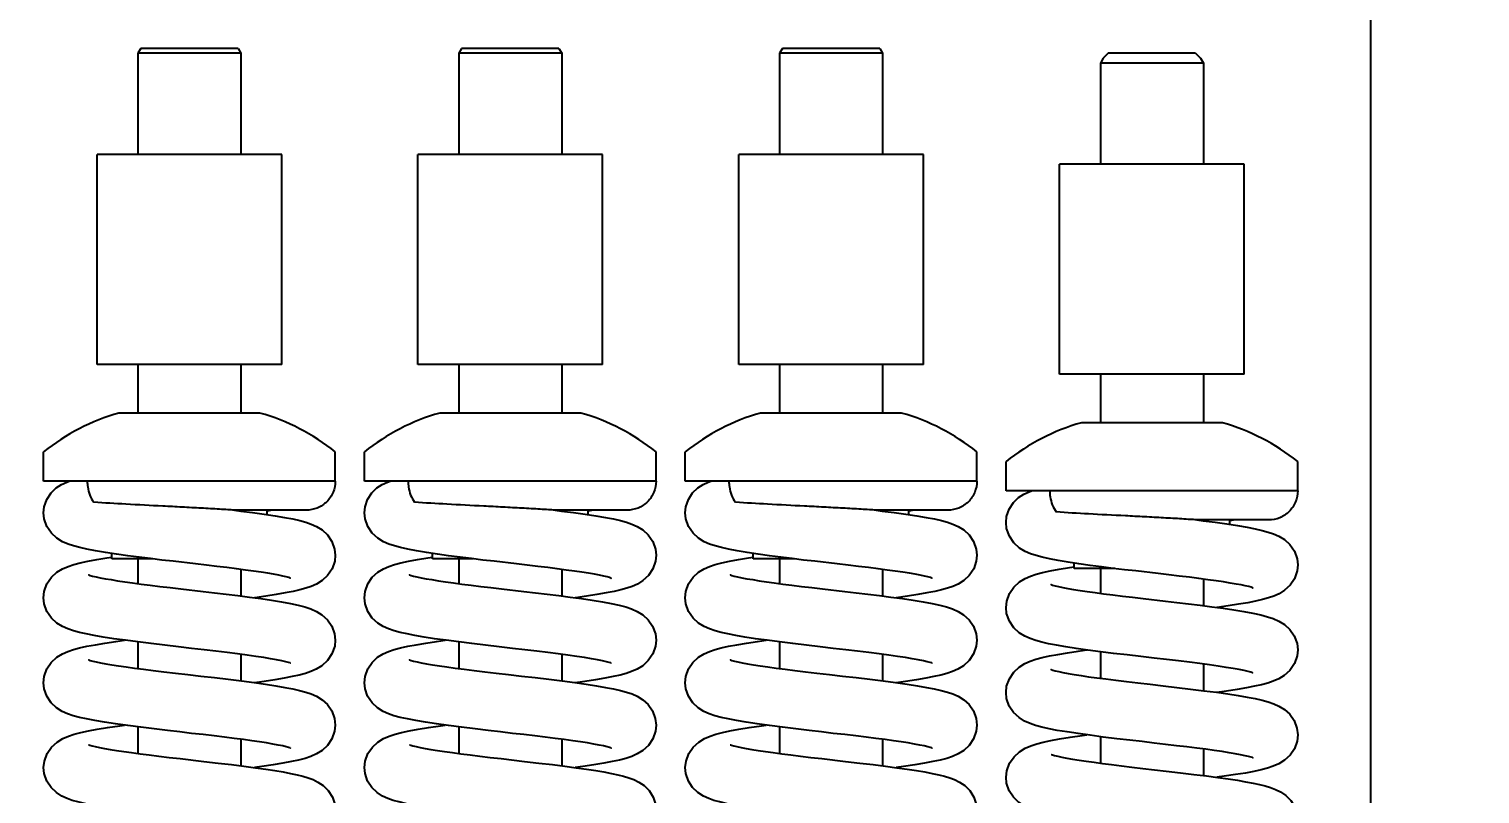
# Model space of a CAD drawing. Header units: millimetres. Extents: x 3615 to 23385, y 1892 to 17185.
# Drawn here: x 15172 to 15321.2, y 14848.6 to 14927.3 of the extents above; entities that cross this region are included whole.
import ezdxf

# ---------------------------------------------------------------- set-up
doc = ezdxf.new("R2010")
doc.units = ezdxf.units.MM
doc.header["$MEASUREMENT"] = 0
doc.layers.add('CONT_35', color=2, linetype='Continuous')
doc.layers.add('DIM_35', color=7, linetype='Continuous')
doc.styles.add('ARIAL-N', font='ARIALN.TTF')
doc.dimstyles.new('KONE_30', dxfattribs={"dimscale": 30, "dimtxt": 3.5, "dimasz": 2.5, "dimexe": 1, "dimexo": 1, "dimgap": 1.5, "dimtad": 1, "dimdec": 0, "dimzin": 0, "dimdsep": 46, "dimtxsty": 'ARIAL-N', "dimcen": 0, "dimclrd": 256, "dimclre": 256, "dimclrt": 256, "dimadec": 1, "dimazin": 3, "dimtfac": 1, "dimtdec": 0, "dimtmove": 0, "dimatfit": 0, "dimfxl": 1, "dimtfill": 1, "dimtolj": 1, "dimtzin": 0, "dimarcsym": 0})

# ---------------------------------------------------------------- blocks, each defined once
blk = doc.blocks.new('M004650412_PL1_Shaft_OSGPositionSectionView')
at = {"layer": 'CONT_35'}
for p, q in [((361, 5602), (361, 5409)), ((234.5, 5551), (234.2, 5550.5)), ((244.5, 5551), (234.5, 5551)), ((244.5, 5551), (244.8, 5550.5)), ((267.5, 5551), (267.2, 5550.5)), ((277.5, 5551), (267.5, 5551)), ((277.5, 5551), (277.8, 5550.5)), ((300.5, 5551), (300.2, 5550.5)), ((310.5, 5551), (300.5, 5551)), ((310.5, 5551), (310.8, 5550.5)), ((234.2, 5550.5), (234.2, 5540.1)), ((244.8, 5550.5), (234.2, 5550.5)), ((244.8, 5550.5), (244.8, 5540.1)), ((267.2, 5550.5), (267.2, 5540.1)), ((277.8, 5550.5), (267.2, 5550.5)), ((277.8, 5550.5), (277.8, 5540.1)), ((300.2, 5550.5), (300.2, 5540.1)), ((310.8, 5550.5), (300.2, 5550.5)), ((310.8, 5550.5), (310.8, 5540.1)), ((333.5, 5550), (333.2, 5549.5)), ((333.2, 5549.5), (333.2, 5539.1)), ((343.8, 5549.5), (333.2, 5549.5)), ((334, 5550.5), (333.5, 5550)), ((343, 5550.5), (334, 5550.5)), ((343, 5550.5), (343.5, 5550)), ((343.5, 5550), (343.8, 5549.5)), ((343.8, 5549.5), (343.8, 5539.1)), ((230, 5518.5), (230, 5540.1)), ((249, 5540.1), (230, 5540.1)), ((249, 5518.5), (249, 5540.1)), ((263, 5518.5), (263, 5540.1)), ((282, 5540.1), (263, 5540.1)), ((282, 5518.5), (282, 5540.1)), ((296, 5518.5), (296, 5540.1)), ((315, 5540.1), (296, 5540.1)), ((315, 5518.5), (315, 5540.1)), ((329, 5517.5), (329, 5539.1)), ((348, 5539.1), (329, 5539.1)), ((348, 5517.5), (348, 5539.1)), ((249, 5518.5), (230, 5518.5)), ((234.2, 5518.5), (234.2, 5513.5)), ((244.8, 5518.5), (244.8, 5513.5)), ((282, 5518.5), (263, 5518.5)), ((267.2, 5518.5), (267.2, 5513.5)), ((277.8, 5518.5), (277.8, 5513.5)), ((315, 5518.5), (296, 5518.5)), ((300.2, 5518.5), (300.2, 5513.5)), ((310.8, 5518.5), (310.8, 5513.5)), ((348, 5517.5), (329, 5517.5)), ((333.2, 5517.5), (333.2, 5512.5)), ((343.8, 5517.5), (343.8, 5512.5)), ((246.75, 5513.5), (232.25, 5513.5)), ((279.75, 5513.5), (265.25, 5513.5)), ((312.75, 5513.5), (298.25, 5513.5)), ((345.75, 5512.5), (331.25, 5512.5)), ((224.5, 5506.5), (224.5, 5509.5)), ((254.5, 5506.5), (254.5, 5509.5)), ((257.5, 5506.5), (257.5, 5509.5)), ((287.5, 5506.5), (287.5, 5509.5)), ((290.5, 5506.5), (290.5, 5509.5)), ((320.5, 5506.5), (320.5, 5509.5)), ((323.5, 5505.5), (323.5, 5508.5)), ((353.5, 5505.5), (353.5, 5508.5)), ((254.5, 5506.5), (224.5, 5506.5)), ((287.5, 5506.5), (257.5, 5506.5)), ((320.5, 5506.5), (290.5, 5506.5)), ((353.5, 5505.5), (323.5, 5505.5)), ((251.47, 5503.5), (244.15, 5503.5)), ((247.5, 5503.05), (247.5, 5503.5)), ((248.02, 5503.5), (247.5, 5503.42)), ((284.47, 5503.5), (277.15, 5503.5)), ((280.5, 5503.05), (280.5, 5503.5)), ((281.02, 5503.5), (280.5, 5503.42)), ((317.47, 5503.5), (310.15, 5503.5)), ((313.5, 5503.05), (313.5, 5503.5)), ((314.02, 5503.5), (313.5, 5503.42)), ((350.47, 5502.5), (343.15, 5502.5)), ((346.5, 5502.05), (346.5, 5502.5)), ((347.02, 5502.5), (346.5, 5502.42)), ((231.01, 5498.61), (231.5, 5498.68)), ((231.5, 5498.5), (231.5, 5499.06)), ((235.7, 5498.5), (231.5, 5498.5)), ((234.2, 5498.5), (234.2, 5495.96)), ((264.01, 5498.61), (264.5, 5498.68)), ((264.5, 5498.5), (264.5, 5499.06)), ((268.7, 5498.5), (264.5, 5498.5)), ((267.2, 5498.5), (267.2, 5495.96)), ((297.01, 5498.61), (297.5, 5498.68)), ((297.5, 5498.5), (297.5, 5499.06)), ((301.7, 5498.5), (297.5, 5498.5)), ((300.2, 5498.5), (300.2, 5495.96)), ((244.8, 5497.41), (244.8, 5494.68)), ((277.8, 5497.41), (277.8, 5494.68)), ((310.8, 5497.41), (310.8, 5494.68)), ((330.01, 5497.61), (330.5, 5497.68)), ((330.5, 5497.5), (330.5, 5498.06)), ((334.7, 5497.5), (330.5, 5497.5)), ((333.2, 5497.5), (333.2, 5494.96)), ((343.8, 5496.41), (343.8, 5493.68)), ((234.2, 5489.95), (234.2, 5487.22)), ((267.2, 5489.95), (267.2, 5487.22)), ((300.2, 5489.95), (300.2, 5487.22)), ((244.8, 5488.68), (244.8, 5485.95)), ((277.8, 5488.68), (277.8, 5485.95)), ((310.8, 5488.68), (310.8, 5485.95)), ((333.2, 5488.95), (333.2, 5486.22)), ((343.8, 5487.68), (343.8, 5484.95)), ((234.2, 5481.21), (234.2, 5478.48)), ((267.2, 5481.21), (267.2, 5478.48)), ((300.2, 5481.21), (300.2, 5478.48)), ((244.8, 5479.94), (244.8, 5477.21)), ((277.8, 5479.94), (277.8, 5477.21)), ((310.8, 5479.94), (310.8, 5477.21)), ((333.2, 5480.21), (333.2, 5477.48)), ((343.8, 5478.94), (343.8, 5476.21))]:
    blk.add_line(p, q, dxfattribs=at)
for points in [[(224.5, 5503.24), (224.56, 5503.85), (224.82, 5504.62), (225.26, 5505.29), (225.79, 5505.8), (226.34, 5506.15), (226.87, 5506.4), (227.13, 5506.5)], [(257.5, 5503.24), (257.56, 5503.85), (257.82, 5504.62), (258.26, 5505.29), (258.79, 5505.8), (259.34, 5506.15), (259.87, 5506.4), (260.13, 5506.5)], [(290.5, 5503.24), (290.56, 5503.85), (290.82, 5504.62), (291.26, 5505.29), (291.79, 5505.8), (292.34, 5506.15), (292.87, 5506.4), (293.13, 5506.5)], [(323.5, 5502.24), (323.56, 5502.85), (323.82, 5503.62), (324.26, 5504.29), (324.79, 5504.8), (325.34, 5505.15), (325.87, 5505.4), (326.13, 5505.5)], [(237.83, 5498.25), (236.67, 5498.38), (235.5, 5498.52), (234.33, 5498.67), (233.16, 5498.82), (232, 5498.98), (230.88, 5499.15), (229.85, 5499.32), (228.96, 5499.49), (228.22, 5499.66), (227.58, 5499.83), (227.01, 5500.02), (226.45, 5500.26), (225.87, 5500.61), (225.3, 5501.13), (224.84, 5501.82), (224.56, 5502.61), (224.5, 5503.24)], [(244.12, 5503.5), (244.77, 5503.42), (246, 5503.26), (247.2, 5503.1), (248.31, 5502.93), (249.29, 5502.76), (250.13, 5502.6), (250.85, 5502.43), (251.46, 5502.26), (252.02, 5502.07), (252.57, 5501.83), (253.14, 5501.48), (253.7, 5500.96), (254.16, 5500.29), (254.43, 5499.5), (254.5, 5498.87)], [(270.83, 5498.25), (269.67, 5498.38), (268.5, 5498.52), (267.33, 5498.67), (266.16, 5498.82), (265, 5498.98), (263.88, 5499.15), (262.85, 5499.32), (261.96, 5499.49), (261.22, 5499.66), (260.58, 5499.83), (260.01, 5500.02), (259.45, 5500.26), (258.87, 5500.61), (258.3, 5501.13), (257.84, 5501.82), (257.56, 5502.61), (257.5, 5503.24)], [(277.12, 5503.5), (277.77, 5503.42), (279, 5503.26), (280.2, 5503.1), (281.31, 5502.93), (282.29, 5502.76), (283.13, 5502.6), (283.85, 5502.43), (284.46, 5502.26), (285.02, 5502.07), (285.57, 5501.83), (286.14, 5501.48), (286.7, 5500.96), (287.16, 5500.29), (287.43, 5499.5), (287.5, 5498.87)], [(303.83, 5498.25), (302.67, 5498.38), (301.5, 5498.52), (300.33, 5498.67), (299.16, 5498.82), (298, 5498.98), (296.88, 5499.15), (295.85, 5499.32), (294.96, 5499.49), (294.22, 5499.66), (293.58, 5499.83), (293.01, 5500.02), (292.45, 5500.26), (291.87, 5500.61), (291.3, 5501.13), (290.84, 5501.82), (290.56, 5502.61), (290.5, 5503.24)], [(310.12, 5503.5), (310.77, 5503.42), (312, 5503.26), (313.2, 5503.1), (314.31, 5502.93), (315.29, 5502.76), (316.13, 5502.6), (316.85, 5502.43), (317.46, 5502.26), (318.02, 5502.07), (318.57, 5501.83), (319.14, 5501.48), (319.7, 5500.96), (320.16, 5500.29), (320.43, 5499.5), (320.5, 5498.87)], [(336.83, 5497.25), (335.67, 5497.38), (334.5, 5497.52), (333.33, 5497.67), (332.16, 5497.82), (331, 5497.98), (329.88, 5498.15), (328.85, 5498.32), (327.96, 5498.49), (327.22, 5498.66), (326.58, 5498.83), (326.01, 5499.02), (325.45, 5499.26), (324.87, 5499.61), (324.3, 5500.13), (323.84, 5500.82), (323.56, 5501.61), (323.5, 5502.24)], [(343.12, 5502.5), (343.77, 5502.42), (345, 5502.26), (346.2, 5502.1), (347.31, 5501.93), (348.29, 5501.76), (349.13, 5501.6), (349.85, 5501.43), (350.46, 5501.26), (351.02, 5501.07), (351.57, 5500.83), (352.14, 5500.48), (352.7, 5499.96), (353.16, 5499.29), (353.43, 5498.5), (353.5, 5497.87)], [(224.5, 5494.5), (224.57, 5495.13), (224.84, 5495.92), (225.3, 5496.6), (225.87, 5497.12), (226.45, 5497.47), (227.01, 5497.72), (227.59, 5497.91), (228.26, 5498.09), (229.04, 5498.26), (229.97, 5498.44), (231.01, 5498.61)], [(254.5, 5498.87), (254.44, 5498.25), (254.17, 5497.46), (253.71, 5496.78), (253.15, 5496.27), (252.58, 5495.91), (252.03, 5495.67), (251.48, 5495.48), (250.87, 5495.31), (250.17, 5495.15), (249.36, 5494.99), (248.42, 5494.83), (247.35, 5494.66), (246.21, 5494.5), (246.19, 5494.5)], [(257.5, 5494.5), (257.57, 5495.13), (257.84, 5495.92), (258.3, 5496.6), (258.87, 5497.12), (259.45, 5497.47), (260.01, 5497.72), (260.59, 5497.91), (261.26, 5498.09), (262.04, 5498.26), (262.97, 5498.44), (264.01, 5498.61)], [(287.5, 5498.87), (287.44, 5498.25), (287.17, 5497.46), (286.71, 5496.78), (286.15, 5496.27), (285.58, 5495.91), (285.03, 5495.67), (284.48, 5495.48), (283.87, 5495.31), (283.17, 5495.15), (282.36, 5494.99), (281.42, 5494.83), (280.35, 5494.66), (279.21, 5494.5), (279.19, 5494.5)], [(290.5, 5494.5), (290.57, 5495.13), (290.84, 5495.92), (291.3, 5496.6), (291.87, 5497.12), (292.45, 5497.47), (293.01, 5497.72), (293.59, 5497.91), (294.26, 5498.09), (295.04, 5498.26), (295.97, 5498.44), (297.01, 5498.61)], [(320.5, 5498.87), (320.44, 5498.25), (320.17, 5497.46), (319.71, 5496.78), (319.15, 5496.27), (318.58, 5495.91), (318.03, 5495.67), (317.48, 5495.48), (316.87, 5495.31), (316.17, 5495.15), (315.36, 5494.99), (314.42, 5494.83), (313.35, 5494.66), (312.21, 5494.5), (312.19, 5494.5)], [(249.86, 5496.52), (249.87, 5496.51), (249.85, 5496.52), (249.71, 5496.57), (249.46, 5496.64), (249.11, 5496.72), (248.68, 5496.81), (248.16, 5496.91), (247.55, 5497.01), (246.87, 5497.12), (246.1, 5497.23), (245.26, 5497.35), (244.34, 5497.47), (243.36, 5497.6), (242.32, 5497.72), (241.24, 5497.85), (240.13, 5497.98), (237.83, 5498.25)], [(282.86, 5496.52), (282.87, 5496.51), (282.85, 5496.52), (282.71, 5496.57), (282.46, 5496.64), (282.11, 5496.72), (281.68, 5496.81), (281.16, 5496.91), (280.55, 5497.01), (279.87, 5497.12), (279.1, 5497.23), (278.26, 5497.35), (277.34, 5497.47), (276.36, 5497.6), (275.32, 5497.72), (274.24, 5497.85), (273.13, 5497.98), (270.83, 5498.25)], [(315.86, 5496.52), (315.87, 5496.51), (315.85, 5496.52), (315.71, 5496.57), (315.46, 5496.64), (315.11, 5496.72), (314.68, 5496.81), (314.16, 5496.91), (313.55, 5497.01), (312.87, 5497.12), (312.1, 5497.23), (311.26, 5497.35), (310.34, 5497.47), (309.36, 5497.6), (308.32, 5497.72), (307.24, 5497.85), (306.13, 5497.98), (303.83, 5498.25)], [(323.5, 5493.5), (323.57, 5494.13), (323.84, 5494.92), (324.3, 5495.6), (324.87, 5496.12), (325.45, 5496.47), (326.01, 5496.72), (326.59, 5496.91), (327.26, 5497.09), (328.04, 5497.26), (328.97, 5497.44), (330.01, 5497.61)], [(348.86, 5495.52), (348.87, 5495.51), (348.85, 5495.52), (348.71, 5495.57), (348.46, 5495.64), (348.11, 5495.72), (347.68, 5495.81), (347.16, 5495.91), (346.55, 5496.01), (345.87, 5496.12), (345.1, 5496.23), (344.26, 5496.35), (343.34, 5496.47), (342.36, 5496.6), (341.32, 5496.72), (340.24, 5496.85), (339.13, 5496.98), (336.83, 5497.25)], [(353.5, 5497.87), (353.44, 5497.25), (353.17, 5496.46), (352.71, 5495.78), (352.15, 5495.27), (351.58, 5494.91), (351.03, 5494.67), (350.48, 5494.48), (349.87, 5494.31), (349.17, 5494.15), (348.36, 5493.99), (347.42, 5493.83), (346.35, 5493.66), (345.21, 5493.5), (345.19, 5493.5)], [(229.15, 5496.85), (229.14, 5496.85), (229.15, 5496.85), (229.29, 5496.8), (229.54, 5496.73), (229.89, 5496.65), (230.33, 5496.56), (230.85, 5496.46), (231.44, 5496.36), (232.11, 5496.25), (232.84, 5496.14), (233.65, 5496.03), (234.53, 5495.91), (235.47, 5495.79), (236.47, 5495.67), (237.51, 5495.55), (238.61, 5495.42)], [(238.61, 5495.42), (240.9, 5495.15), (242.08, 5495.01), (243.28, 5494.87), (244.48, 5494.72), (245.66, 5494.57), (246.83, 5494.41), (247.94, 5494.25), (248.97, 5494.08), (249.89, 5493.91), (250.69, 5493.74), (251.38, 5493.55), (251.98, 5493.35), (252.56, 5493.1), (253.13, 5492.75), (253.69, 5492.24), (254.14, 5491.58), (254.43, 5490.8), (254.5, 5490.13)], [(262.15, 5496.85), (262.14, 5496.85), (262.15, 5496.85), (262.29, 5496.8), (262.54, 5496.73), (262.89, 5496.65), (263.33, 5496.56), (263.85, 5496.46), (264.44, 5496.36), (265.11, 5496.25), (265.84, 5496.14), (266.65, 5496.03), (267.53, 5495.91), (268.47, 5495.79), (269.47, 5495.67), (270.51, 5495.55), (271.61, 5495.42)], [(271.61, 5495.42), (273.9, 5495.15), (275.08, 5495.01), (276.28, 5494.87), (277.48, 5494.72), (278.66, 5494.57), (279.83, 5494.41), (280.94, 5494.25), (281.97, 5494.08), (282.89, 5493.91), (283.69, 5493.74), (284.38, 5493.55), (284.98, 5493.35), (285.56, 5493.1), (286.13, 5492.75), (286.69, 5492.24), (287.14, 5491.58), (287.43, 5490.8), (287.5, 5490.13)], [(295.15, 5496.85), (295.14, 5496.85), (295.15, 5496.85), (295.29, 5496.8), (295.54, 5496.73), (295.89, 5496.65), (296.33, 5496.56), (296.85, 5496.46), (297.44, 5496.36), (298.11, 5496.25), (298.84, 5496.14), (299.65, 5496.03), (300.53, 5495.91), (301.47, 5495.79), (302.47, 5495.67), (303.51, 5495.55), (304.61, 5495.42)], [(304.61, 5495.42), (306.9, 5495.15), (308.08, 5495.01), (309.28, 5494.87), (310.48, 5494.72), (311.66, 5494.57), (312.83, 5494.41), (313.94, 5494.25), (314.97, 5494.08), (315.89, 5493.91), (316.69, 5493.74), (317.38, 5493.55), (317.98, 5493.35), (318.56, 5493.1), (319.13, 5492.75), (319.69, 5492.24), (320.14, 5491.58), (320.43, 5490.8), (320.5, 5490.13)], [(328.15, 5495.85), (328.14, 5495.85), (328.15, 5495.85), (328.29, 5495.8), (328.54, 5495.73), (328.89, 5495.65), (329.33, 5495.56), (329.85, 5495.46), (330.44, 5495.36), (331.11, 5495.25), (331.84, 5495.14), (332.65, 5495.03), (333.53, 5494.91), (334.47, 5494.79), (335.47, 5494.67), (336.51, 5494.55), (337.61, 5494.42)], [(249.85, 5487.78), (249.86, 5487.78), (249.85, 5487.79), (249.68, 5487.84), (249.4, 5487.91), (248.99, 5488.01), (248.47, 5488.11), (247.85, 5488.23), (247.14, 5488.34), (246.33, 5488.47), (245.43, 5488.59), (244.44, 5488.72), (243.37, 5488.86), (242.23, 5489), (241.01, 5489.14), (239.72, 5489.29), (238.36, 5489.45), (236.96, 5489.61), (235.56, 5489.78), (234.2, 5489.95), (232.91, 5490.12), (231.72, 5490.28), (230.64, 5490.45), (229.7, 5490.61), (228.88, 5490.77), (228.18, 5490.93), (227.56, 5491.1), (226.99, 5491.29), (226.44, 5491.53), (225.86, 5491.89), (225.3, 5492.4), (224.84, 5493.09), (224.56, 5493.88), (224.5, 5494.5)], [(282.85, 5487.78), (282.86, 5487.78), (282.85, 5487.79), (282.68, 5487.84), (282.4, 5487.91), (281.99, 5488.01), (281.47, 5488.11), (280.85, 5488.23), (280.14, 5488.34), (279.33, 5488.47), (278.43, 5488.59), (277.44, 5488.72), (276.37, 5488.86), (275.23, 5489), (274.01, 5489.14), (272.72, 5489.29), (271.36, 5489.45), (269.96, 5489.61), (268.56, 5489.78), (267.2, 5489.95), (265.91, 5490.12), (264.72, 5490.28), (263.64, 5490.45), (262.7, 5490.61), (261.88, 5490.77), (261.18, 5490.93), (260.56, 5491.1), (259.99, 5491.29), (259.44, 5491.53), (258.86, 5491.89), (258.3, 5492.4), (257.84, 5493.09), (257.56, 5493.88), (257.5, 5494.5)], [(315.85, 5487.78), (315.86, 5487.78), (315.85, 5487.79), (315.68, 5487.84), (315.4, 5487.91), (314.99, 5488.01), (314.47, 5488.11), (313.85, 5488.23), (313.14, 5488.34), (312.33, 5488.47), (311.43, 5488.59), (310.44, 5488.72), (309.37, 5488.86), (308.23, 5489), (307.01, 5489.14), (305.72, 5489.29), (304.36, 5489.45), (302.96, 5489.61), (301.56, 5489.78), (300.2, 5489.95), (298.91, 5490.12), (297.72, 5490.28), (296.64, 5490.45), (295.7, 5490.61), (294.88, 5490.77), (294.18, 5490.93), (293.56, 5491.1), (292.99, 5491.29), (292.44, 5491.53), (291.86, 5491.89), (291.3, 5492.4), (290.84, 5493.09), (290.56, 5493.88), (290.5, 5494.5)], [(337.61, 5494.42), (339.9, 5494.15), (341.08, 5494.01), (342.28, 5493.87), (343.48, 5493.72), (344.66, 5493.57), (345.83, 5493.41), (346.94, 5493.25), (347.97, 5493.08), (348.89, 5492.91), (349.69, 5492.74), (350.38, 5492.55), (350.98, 5492.35), (351.56, 5492.1), (352.13, 5491.75), (352.69, 5491.24), (353.14, 5490.58), (353.43, 5489.8), (353.5, 5489.13)], [(348.85, 5486.78), (348.86, 5486.78), (348.85, 5486.79), (348.68, 5486.84), (348.4, 5486.91), (347.99, 5487.01), (347.47, 5487.11), (346.85, 5487.23), (346.14, 5487.34), (345.33, 5487.47), (344.43, 5487.59), (343.44, 5487.72), (342.37, 5487.86), (341.23, 5488), (340.01, 5488.14), (338.72, 5488.29), (337.36, 5488.45), (335.96, 5488.61), (334.56, 5488.78), (333.2, 5488.95), (331.91, 5489.12), (330.72, 5489.28), (329.64, 5489.45), (328.7, 5489.61), (327.88, 5489.77), (327.18, 5489.93), (326.56, 5490.1), (325.99, 5490.29), (325.44, 5490.53), (324.86, 5490.89), (324.3, 5491.4), (323.84, 5492.09), (323.56, 5492.88), (323.5, 5493.5)], [(224.5, 5485.76), (224.56, 5486.39), (224.84, 5487.17), (225.29, 5487.85), (225.85, 5488.37), (226.43, 5488.73), (226.99, 5488.97), (227.56, 5489.17), (228.2, 5489.34), (228.95, 5489.51), (229.82, 5489.67), (230.81, 5489.84), (231.92, 5490.01), (232.81, 5490.13)], [(254.5, 5490.13), (254.44, 5489.52), (254.16, 5488.72), (253.7, 5488.03), (253.12, 5487.5), (252.54, 5487.15), (251.98, 5486.91), (251.42, 5486.72), (250.79, 5486.55), (250.07, 5486.39), (249.24, 5486.23), (248.27, 5486.07), (247.17, 5485.9), (246.19, 5485.76)], [(257.5, 5485.76), (257.56, 5486.39), (257.84, 5487.17), (258.29, 5487.85), (258.85, 5488.37), (259.43, 5488.73), (259.99, 5488.97), (260.56, 5489.17), (261.2, 5489.34), (261.95, 5489.51), (262.82, 5489.67), (263.81, 5489.84), (264.92, 5490.01), (265.81, 5490.13)], [(287.5, 5490.13), (287.44, 5489.52), (287.16, 5488.72), (286.7, 5488.03), (286.12, 5487.5), (285.54, 5487.15), (284.98, 5486.91), (284.42, 5486.72), (283.79, 5486.55), (283.07, 5486.39), (282.24, 5486.23), (281.27, 5486.07), (280.17, 5485.9), (279.19, 5485.76)], [(290.5, 5485.76), (290.56, 5486.39), (290.84, 5487.17), (291.29, 5487.85), (291.85, 5488.37), (292.43, 5488.73), (292.99, 5488.97), (293.56, 5489.17), (294.2, 5489.34), (294.95, 5489.51), (295.82, 5489.67), (296.81, 5489.84), (297.92, 5490.01), (298.81, 5490.13)], [(320.5, 5490.13), (320.44, 5489.52), (320.16, 5488.72), (319.7, 5488.03), (319.12, 5487.5), (318.54, 5487.15), (317.98, 5486.91), (317.42, 5486.72), (316.79, 5486.55), (316.07, 5486.39), (315.24, 5486.23), (314.27, 5486.07), (313.17, 5485.9), (312.19, 5485.76)], [(229.15, 5488.11), (229.14, 5488.12), (229.15, 5488.11), (229.3, 5488.06), (229.55, 5487.99), (229.91, 5487.91), (230.35, 5487.82), (230.89, 5487.71), (231.51, 5487.61), (232.21, 5487.5), (232.98, 5487.38), (233.84, 5487.27), (234.77, 5487.15), (235.78, 5487.02), (236.87, 5486.89), (238.05, 5486.75), (239.32, 5486.6), (240.67, 5486.44), (242.07, 5486.28), (243.47, 5486.11), (244.84, 5485.94), (246.14, 5485.77), (247.32, 5485.6), (248.38, 5485.44), (249.3, 5485.28), (250.12, 5485.13), (250.83, 5484.97), (251.46, 5484.79), (252.03, 5484.6), (252.57, 5484.36), (253.14, 5484.01), (253.69, 5483.51), (254.14, 5482.86), (254.42, 5482.08), (254.5, 5481.39)], [(262.15, 5488.11), (262.14, 5488.12), (262.15, 5488.11), (262.3, 5488.06), (262.55, 5487.99), (262.91, 5487.91), (263.35, 5487.82), (263.89, 5487.71), (264.51, 5487.61), (265.21, 5487.5), (265.98, 5487.38), (266.84, 5487.27), (267.77, 5487.15), (268.78, 5487.02), (269.87, 5486.89), (271.05, 5486.75), (272.32, 5486.6), (273.67, 5486.44), (275.07, 5486.28), (276.47, 5486.11), (277.84, 5485.94), (279.14, 5485.77), (280.32, 5485.6), (281.38, 5485.44), (282.3, 5485.28), (283.12, 5485.13), (283.83, 5484.97), (284.46, 5484.79), (285.03, 5484.6), (285.57, 5484.36), (286.14, 5484.01), (286.69, 5483.51), (287.14, 5482.86), (287.42, 5482.08), (287.5, 5481.39)], [(295.15, 5488.11), (295.14, 5488.12), (295.15, 5488.11), (295.3, 5488.06), (295.55, 5487.99), (295.91, 5487.91), (296.35, 5487.82), (296.89, 5487.71), (297.51, 5487.61), (298.21, 5487.5), (298.98, 5487.38), (299.84, 5487.27), (300.77, 5487.15), (301.78, 5487.02), (302.87, 5486.89), (304.05, 5486.75), (305.32, 5486.6), (306.67, 5486.44), (308.07, 5486.28), (309.47, 5486.11), (310.84, 5485.94), (312.14, 5485.77), (313.32, 5485.6), (314.38, 5485.44), (315.3, 5485.28), (316.12, 5485.13), (316.83, 5484.97), (317.46, 5484.79), (318.03, 5484.6), (318.57, 5484.36), (319.14, 5484.01), (319.69, 5483.51), (320.14, 5482.86), (320.42, 5482.08), (320.5, 5481.39)], [(323.5, 5484.76), (323.56, 5485.39), (323.84, 5486.17), (324.29, 5486.85), (324.85, 5487.37), (325.43, 5487.73), (325.99, 5487.97), (326.56, 5488.17), (327.2, 5488.34), (327.95, 5488.51), (328.82, 5488.67), (329.81, 5488.84), (330.92, 5489.01), (331.81, 5489.13)], [(353.5, 5489.13), (353.44, 5488.52), (353.16, 5487.72), (352.7, 5487.03), (352.12, 5486.5), (351.54, 5486.15), (350.98, 5485.91), (350.42, 5485.72), (349.79, 5485.55), (349.07, 5485.39), (348.24, 5485.23), (347.27, 5485.07), (346.17, 5484.9), (345.19, 5484.76)], [(328.15, 5487.11), (328.14, 5487.12), (328.15, 5487.11), (328.3, 5487.06), (328.55, 5486.99), (328.91, 5486.91), (329.35, 5486.82), (329.89, 5486.71), (330.51, 5486.61), (331.21, 5486.5), (331.98, 5486.38), (332.84, 5486.27), (333.77, 5486.15), (334.78, 5486.02), (335.87, 5485.89), (337.05, 5485.75), (338.32, 5485.6), (339.67, 5485.44), (341.07, 5485.28), (342.47, 5485.11), (343.84, 5484.94), (345.14, 5484.77), (346.32, 5484.6), (347.38, 5484.44), (348.3, 5484.28), (349.12, 5484.13), (349.83, 5483.97), (350.46, 5483.79), (351.03, 5483.6), (351.57, 5483.36), (352.14, 5483.01), (352.69, 5482.51), (353.14, 5481.86), (353.42, 5481.08), (353.5, 5480.39)], [(249.86, 5479.05), (249.87, 5479.04), (249.85, 5479.05), (249.7, 5479.09), (249.45, 5479.17), (249.09, 5479.25), (248.63, 5479.35), (248.08, 5479.45), (247.44, 5479.56), (246.72, 5479.67), (245.92, 5479.79), (245.05, 5479.91), (244.11, 5480.03), (243.1, 5480.15), (242.03, 5480.28), (240.9, 5480.42), (239.72, 5480.55), (238.5, 5480.7), (237.23, 5480.84), (235.88, 5481), (234.5, 5481.17), (233.15, 5481.35), (231.9, 5481.52), (230.77, 5481.69), (229.77, 5481.86), (228.92, 5482.03), (228.18, 5482.19), (227.54, 5482.36), (226.97, 5482.56), (226.41, 5482.81), (225.84, 5483.17), (225.28, 5483.68), (224.83, 5484.36), (224.56, 5485.14), (224.5, 5485.76)], [(282.86, 5479.05), (282.87, 5479.04), (282.85, 5479.05), (282.7, 5479.09), (282.45, 5479.17), (282.09, 5479.25), (281.63, 5479.35), (281.08, 5479.45), (280.44, 5479.56), (279.72, 5479.67), (278.92, 5479.79), (278.05, 5479.91), (277.11, 5480.03), (276.1, 5480.15), (275.03, 5480.28), (273.9, 5480.42), (272.72, 5480.55), (271.5, 5480.7), (270.23, 5480.84), (268.88, 5481), (267.5, 5481.17), (266.15, 5481.35), (264.9, 5481.52), (263.77, 5481.69), (262.77, 5481.86), (261.92, 5482.03), (261.18, 5482.19), (260.54, 5482.36), (259.97, 5482.56), (259.41, 5482.81), (258.84, 5483.17), (258.28, 5483.68), (257.83, 5484.36), (257.56, 5485.14), (257.5, 5485.76)], [(315.86, 5479.05), (315.87, 5479.04), (315.85, 5479.05), (315.7, 5479.09), (315.45, 5479.17), (315.09, 5479.25), (314.63, 5479.35), (314.08, 5479.45), (313.44, 5479.56), (312.72, 5479.67), (311.92, 5479.79), (311.05, 5479.91), (310.11, 5480.03), (309.1, 5480.15), (308.03, 5480.28), (306.9, 5480.42), (305.72, 5480.55), (304.5, 5480.7), (303.23, 5480.84), (301.88, 5481), (300.5, 5481.17), (299.15, 5481.35), (297.9, 5481.52), (296.77, 5481.69), (295.77, 5481.86), (294.92, 5482.03), (294.18, 5482.19), (293.54, 5482.36), (292.97, 5482.56), (292.41, 5482.81), (291.84, 5483.17), (291.28, 5483.68), (290.83, 5484.36), (290.56, 5485.14), (290.5, 5485.76)], [(348.86, 5478.05), (348.87, 5478.04), (348.85, 5478.05), (348.7, 5478.09), (348.45, 5478.17), (348.09, 5478.25), (347.63, 5478.35), (347.08, 5478.45), (346.44, 5478.56), (345.72, 5478.67), (344.92, 5478.79), (344.05, 5478.91), (343.11, 5479.03), (342.1, 5479.15), (341.03, 5479.28), (339.9, 5479.42), (338.72, 5479.55), (337.5, 5479.7), (336.23, 5479.84), (334.88, 5480), (333.5, 5480.17), (332.15, 5480.35), (330.9, 5480.52), (329.77, 5480.69), (328.77, 5480.86), (327.92, 5481.03), (327.18, 5481.19), (326.54, 5481.36), (325.97, 5481.56), (325.41, 5481.81), (324.84, 5482.17), (324.28, 5482.68), (323.83, 5483.36), (323.56, 5484.14), (323.5, 5484.76)], [(224.5, 5477.03), (224.58, 5477.7), (224.86, 5478.48), (225.32, 5479.14), (225.88, 5479.66), (226.47, 5480.01), (227.05, 5480.26), (227.65, 5480.46), (228.32, 5480.63), (229.1, 5480.8), (230.01, 5480.97), (231.08, 5481.15), (232.33, 5481.33), (232.81, 5481.39)], [(254.5, 5481.4), (254.43, 5480.76), (254.16, 5479.97), (253.71, 5479.3), (253.14, 5478.78), (252.56, 5478.43), (251.99, 5478.18), (251.4, 5477.98), (250.73, 5477.8), (249.98, 5477.64), (249.12, 5477.47), (248.11, 5477.31), (246.95, 5477.13), (246.19, 5477.03)], [(257.5, 5477.03), (257.58, 5477.7), (257.86, 5478.48), (258.32, 5479.14), (258.88, 5479.66), (259.47, 5480.01), (260.05, 5480.26), (260.65, 5480.46), (261.32, 5480.63), (262.1, 5480.8), (263.01, 5480.97), (264.08, 5481.15), (265.33, 5481.33), (265.81, 5481.39)], [(287.5, 5481.4), (287.43, 5480.76), (287.16, 5479.97), (286.71, 5479.3), (286.14, 5478.78), (285.56, 5478.43), (284.99, 5478.18), (284.4, 5477.98), (283.73, 5477.8), (282.98, 5477.64), (282.12, 5477.47), (281.11, 5477.31), (279.95, 5477.13), (279.19, 5477.03)], [(290.5, 5477.03), (290.58, 5477.7), (290.86, 5478.48), (291.32, 5479.14), (291.88, 5479.66), (292.47, 5480.01), (293.05, 5480.26), (293.65, 5480.46), (294.32, 5480.63), (295.1, 5480.8), (296.01, 5480.97), (297.08, 5481.15), (298.33, 5481.33), (298.81, 5481.39)], [(320.5, 5481.4), (320.43, 5480.76), (320.16, 5479.97), (319.71, 5479.3), (319.14, 5478.78), (318.56, 5478.43), (317.99, 5478.18), (317.4, 5477.98), (316.73, 5477.8), (315.98, 5477.64), (315.12, 5477.47), (314.11, 5477.31), (312.95, 5477.13), (312.19, 5477.03)], [(229.13, 5479.38), (229.14, 5479.38), (229.26, 5479.34), (229.49, 5479.27), (229.81, 5479.19), (230.24, 5479.1), (230.75, 5479), (231.34, 5478.9), (232.01, 5478.79), (232.75, 5478.68), (233.55, 5478.57), (234.42, 5478.45), (235.36, 5478.33), (236.36, 5478.21), (237.43, 5478.08), (238.56, 5477.95)], [(262.13, 5479.38), (262.14, 5479.38), (262.26, 5479.34), (262.49, 5479.27), (262.81, 5479.19), (263.24, 5479.1), (263.75, 5479), (264.34, 5478.9), (265.01, 5478.79), (265.75, 5478.68), (266.55, 5478.57), (267.42, 5478.45), (268.36, 5478.33), (269.36, 5478.21), (270.43, 5478.08), (271.56, 5477.95)], [(295.13, 5479.38), (295.14, 5479.38), (295.26, 5479.34), (295.49, 5479.27), (295.81, 5479.19), (296.24, 5479.1), (296.75, 5479), (297.34, 5478.9), (298.01, 5478.79), (298.75, 5478.68), (299.55, 5478.57), (300.42, 5478.45), (301.36, 5478.33), (302.36, 5478.21), (303.43, 5478.08), (304.56, 5477.95)], [(323.5, 5476.03), (323.58, 5476.7), (323.86, 5477.48), (324.32, 5478.14), (324.88, 5478.66), (325.47, 5479.01), (326.05, 5479.26), (326.65, 5479.46), (327.32, 5479.63), (328.1, 5479.8), (329.01, 5479.97), (330.08, 5480.15), (331.33, 5480.33), (331.81, 5480.39)], [(353.5, 5480.4), (353.43, 5479.76), (353.16, 5478.97), (352.71, 5478.3), (352.14, 5477.78), (351.56, 5477.43), (350.99, 5477.18), (350.4, 5476.98), (349.73, 5476.8), (348.98, 5476.64), (348.12, 5476.47), (347.11, 5476.31), (345.95, 5476.13), (345.19, 5476.03)], [(238.56, 5477.95), (240.97, 5477.67), (242.45, 5477.5), (243.83, 5477.33), (245.11, 5477.17), (246.28, 5477.02), (247.34, 5476.87), (248.29, 5476.72), (249.14, 5476.58), (249.9, 5476.43), (250.57, 5476.29), (251.16, 5476.14), (251.7, 5475.98), (252.21, 5475.79), (252.72, 5475.54), (253.27, 5475.17), (253.78, 5474.66), (254.2, 5474), (254.44, 5473.25), (254.5, 5472.66)], [(271.56, 5477.95), (273.97, 5477.67), (275.45, 5477.5), (276.83, 5477.33), (278.11, 5477.17), (279.28, 5477.02), (280.34, 5476.87), (281.29, 5476.72), (282.14, 5476.58), (282.9, 5476.43), (283.57, 5476.29), (284.16, 5476.14), (284.7, 5475.98), (285.21, 5475.79), (285.72, 5475.54), (286.27, 5475.17), (286.78, 5474.66), (287.2, 5474), (287.44, 5473.25), (287.5, 5472.66)], [(304.56, 5477.95), (306.97, 5477.67), (308.45, 5477.5), (309.83, 5477.33), (311.11, 5477.17), (312.28, 5477.02), (313.34, 5476.87), (314.29, 5476.72), (315.14, 5476.58), (315.9, 5476.43), (316.57, 5476.29), (317.16, 5476.14), (317.7, 5475.98), (318.21, 5475.79), (318.72, 5475.54), (319.27, 5475.17), (319.78, 5474.66), (320.2, 5474), (320.44, 5473.25), (320.5, 5472.66)], [(328.13, 5478.38), (328.14, 5478.38), (328.26, 5478.34), (328.49, 5478.27), (328.81, 5478.19), (329.24, 5478.1), (329.75, 5478), (330.34, 5477.9), (331.01, 5477.79), (331.75, 5477.68), (332.55, 5477.57), (333.42, 5477.45), (334.36, 5477.33), (335.36, 5477.21), (336.43, 5477.08), (337.56, 5476.95)], [(240.63, 5471.71), (237.99, 5472.02), (236.4, 5472.21), (234.95, 5472.38), (233.62, 5472.55), (232.39, 5472.71), (231.29, 5472.88), (230.3, 5473.03), (229.44, 5473.18), (228.69, 5473.34), (228.03, 5473.49), (227.45, 5473.66), (226.91, 5473.85), (226.37, 5474.09), (225.81, 5474.45), (225.26, 5474.97), (224.82, 5475.64), (224.56, 5476.42), (224.5, 5477.03)], [(273.63, 5471.71), (270.99, 5472.02), (269.4, 5472.21), (267.95, 5472.38), (266.62, 5472.55), (265.39, 5472.71), (264.29, 5472.88), (263.3, 5473.03), (262.44, 5473.18), (261.69, 5473.34), (261.03, 5473.49), (260.45, 5473.66), (259.91, 5473.85), (259.37, 5474.09), (258.81, 5474.45), (258.26, 5474.97), (257.82, 5475.64), (257.56, 5476.42), (257.5, 5477.03)], [(306.63, 5471.71), (303.99, 5472.02), (302.4, 5472.21), (300.95, 5472.38), (299.62, 5472.55), (298.39, 5472.71), (297.29, 5472.88), (296.3, 5473.03), (295.44, 5473.18), (294.69, 5473.34), (294.03, 5473.49), (293.45, 5473.66), (292.91, 5473.85), (292.37, 5474.09), (291.81, 5474.45), (291.26, 5474.97), (290.82, 5475.64), (290.56, 5476.42), (290.5, 5477.03)], [(339.63, 5470.71), (336.99, 5471.02), (335.4, 5471.21), (333.95, 5471.38), (332.62, 5471.55), (331.39, 5471.71), (330.29, 5471.88), (329.3, 5472.03), (328.44, 5472.18), (327.69, 5472.34), (327.03, 5472.49), (326.45, 5472.66), (325.91, 5472.85), (325.37, 5473.09), (324.81, 5473.45), (324.26, 5473.97), (323.82, 5474.64), (323.56, 5475.42), (323.5, 5476.03)], [(337.56, 5476.95), (339.97, 5476.67), (341.45, 5476.5), (342.83, 5476.33), (344.11, 5476.17), (345.28, 5476.02), (346.34, 5475.87), (347.29, 5475.72), (348.14, 5475.58), (348.9, 5475.43), (349.57, 5475.29), (350.16, 5475.14), (350.7, 5474.98), (351.21, 5474.79), (351.72, 5474.54), (352.27, 5474.17), (352.78, 5473.66), (353.2, 5473), (353.44, 5472.25), (353.5, 5471.66)]]:
    blk.add_lwpolyline(points, dxfattribs=at)
for centre, start, end in [((238.26, 5492.34), 105.8671, 128.7321), ((240.74, 5492.34), 51.2679, 74.1329), ((271.26, 5492.34), 105.8671, 128.7321), ((273.74, 5492.34), 51.2679, 74.1329), ((304.26, 5492.34), 105.8671, 128.7321), ((306.74, 5492.34), 51.2679, 74.1329), ((337.26, 5491.34), 105.8671, 128.7321), ((339.74, 5491.34), 51.2679, 74.1329)]:
    blk.add_arc(centre, 22, start, end, dxfattribs=at)
for points, knots in [([(228.99, 5506.5), (228.99, 5506.3), (229.05, 5505.53), (229.32, 5504.77), (229.66, 5504.32)], [0, 0, 0, 0, 0.264419, 1, 1, 1, 1]), ([(254.5, 5506.5), (254.5, 5506.11), (254.34, 5505.32), (253.68, 5504.32), (252.68, 5503.66), (251.89, 5503.5), (251.5, 5503.5)], [0, 0, 0, 0, 0.250056, 0.500002, 0.750042, 1, 1, 1, 1]), ([(261.99, 5506.5), (261.99, 5506.3), (262.05, 5505.53), (262.32, 5504.77), (262.66, 5504.32)], [0, 0, 0, 0, 0.264419, 1, 1, 1, 1]), ([(287.5, 5506.5), (287.5, 5506.11), (287.34, 5505.32), (286.68, 5504.32), (285.68, 5503.66), (284.89, 5503.5), (284.5, 5503.5)], [0, 0, 0, 0, 0.250056, 0.500002, 0.750042, 1, 1, 1, 1]), ([(294.99, 5506.5), (294.99, 5506.3), (295.05, 5505.53), (295.32, 5504.77), (295.66, 5504.32)], [0, 0, 0, 0, 0.264419, 1, 1, 1, 1]), ([(320.5, 5506.5), (320.5, 5506.11), (320.34, 5505.32), (319.68, 5504.32), (318.68, 5503.66), (317.89, 5503.5), (317.5, 5503.5)], [0, 0, 0, 0, 0.250056, 0.500002, 0.750042, 1, 1, 1, 1]), ([(327.99, 5505.5), (327.99, 5505.3), (328.05, 5504.53), (328.32, 5503.77), (328.66, 5503.32)], [0, 0, 0, 0, 0.264419, 1, 1, 1, 1]), ([(353.5, 5505.5), (353.5, 5505.11), (353.34, 5504.32), (352.68, 5503.32), (351.68, 5502.66), (350.89, 5502.5), (350.5, 5502.5)], [0, 0, 0, 0, 0.250056, 0.500002, 0.750042, 1, 1, 1, 1]), ([(244.12, 5503.5), (243.9, 5503.53), (243.38, 5503.55), (242.25, 5503.63), (240.68, 5503.71), (238.74, 5503.82), (236.16, 5503.95), (233.13, 5504.11), (230.76, 5504.24), (229.66, 5504.32)], [0, 0, 0, 0, 0.047051, 0.106619, 0.23607, 0.371567, 0.508242, 0.770941, 1, 1, 1, 1]), ([(277.12, 5503.5), (276.9, 5503.53), (276.38, 5503.55), (275.25, 5503.63), (273.68, 5503.71), (271.74, 5503.82), (269.16, 5503.95), (266.13, 5504.11), (263.76, 5504.24), (262.66, 5504.32)], [0, 0, 0, 0, 0.047051, 0.106619, 0.23607, 0.371567, 0.508242, 0.770941, 1, 1, 1, 1]), ([(310.12, 5503.5), (309.9, 5503.53), (309.38, 5503.55), (308.25, 5503.63), (306.68, 5503.71), (304.74, 5503.82), (302.16, 5503.95), (299.13, 5504.11), (296.76, 5504.24), (295.66, 5504.32)], [0, 0, 0, 0, 0.047051, 0.106619, 0.23607, 0.371567, 0.508242, 0.770941, 1, 1, 1, 1]), ([(343.12, 5502.5), (342.9, 5502.53), (342.38, 5502.55), (341.25, 5502.63), (339.68, 5502.71), (337.74, 5502.82), (335.16, 5502.95), (332.13, 5503.11), (329.76, 5503.24), (328.66, 5503.32)], [0, 0, 0, 0, 0.047051, 0.106619, 0.23607, 0.371567, 0.508242, 0.770941, 1, 1, 1, 1])]:
    blk.add_open_spline(points, degree=3, knots=knots, dxfattribs=at)
blk = doc.blocks.new('*D100')
at = {"layer": 'Defpoints', "color": 0, "transparency": 16777216}
for p in [(14948.99, 15569.28), (16188.99, 11249.28), (16588.99, 11249.28)]:
    blk.add_point(p, dxfattribs=at)
at = {"layer": 'DIM_35', "lineweight": -2, "transparency": 16777216}
for p, q in [((14978.99, 15569.28), (16618.99, 15569.28)), ((16588.99, 15494.28), (16588.99, 11324.28)), ((16218.99, 11249.28), (16618.99, 11249.28))]:
    blk.add_line(p, q, dxfattribs=at)
at = {"layer": 'DIM_35', "transparency": 16777216}
for points in [[(16576.49, 15494.28), (16601.49, 15494.28), (16588.99, 15569.28)], [(16576.49, 11324.28), (16601.49, 11324.28), (16588.99, 11249.28)]]:
    blk.add_solid(points, dxfattribs=at)
at = {"layer": 'DIM_35', "transparency": 16777216, "insert": (16490.38, 13409.28), "char_height": 105, "attachment_point": 5, "rotation": 90, "style": 'ARIAL-N', "bg_fill": 3, "box_fill_scale": 1.25, "bg_fill_color": 256, "bg_fill_true_color": 13158600, "bg_fill_transparency": 0}
blk.add_mtext('\\A1;4320', dxfattribs=at)

msp = doc.modelspace()

# ---------------------------------------------------------------- block references
msp.add_blockref('M004650412_PL1_Shaft_OSGPositionSectionView', (14948.99, 9374.28))

# ---------------------------------------------------------------- next in the draw order: dimensions: what is measured, and where the dimension line sits
at = {"layer": 'DIM_35'}
dim = msp.add_linear_dim(base=(16588.99, 11249.28), p1=(14948.99, 15569.28), p2=(16188.99, 11249.28), angle=90, dimstyle='KONE_30', dxfattribs=at)
dim.commit()
dim.dimension.update_dxf_attribs({"geometry": '*D100', "text_midpoint": (16490.38, 13409.28)})

doc.saveas('drawing.dxf')
